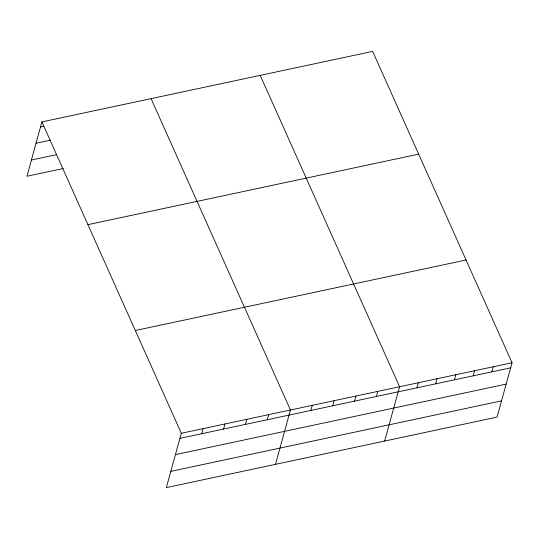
<?xml version="1.0" encoding="UTF-8"?>
<svg xmlns="http://www.w3.org/2000/svg" width="539" height="539" viewBox="0 0 539 539"><rect width="100%" height="100%" fill="white"/><g stroke="black" fill="none" stroke-linecap="round" stroke-linejoin="round"><path stroke-width="0.81" d="M41.921 121.908L181.313 433.275L166.342 487.613L497.079 417.092L512.05 362.754L372.658 51.387L41.921 121.908L26.95 176.246L63.332 168.485M201.734 433.713L203.136 428.62M223.564 429.057L224.965 423.971M245.393 424.402L246.795 419.315M267.223 419.753L268.624 414.659M275.49 464.342L290.454 410.004L151.061 98.637M310.882 410.442L312.283 405.348M332.711 405.786L334.113 400.693M354.541 401.131L355.942 396.044M376.37 396.482L377.772 391.388M384.63 441.07L399.601 386.732L260.209 75.359M416.937 387.831L418.338 382.737M435.68 383.829L437.082 378.742M454.424 379.833L455.826 374.746M473.161 375.838L474.569 370.751M491.905 371.843L493.306 366.749M40.513 126.995L43.747 126.308M36.039 143.246L50.592 140.147M31.424 159.995L56.487 154.646M87.918 224.655L418.655 154.141M135.309 330.522L466.053 260.007M181.313 433.275L512.05 362.754M179.905 438.369L510.649 367.847M175.431 454.62L506.168 384.098M170.816 471.362L501.56 400.841"/></g></svg>
